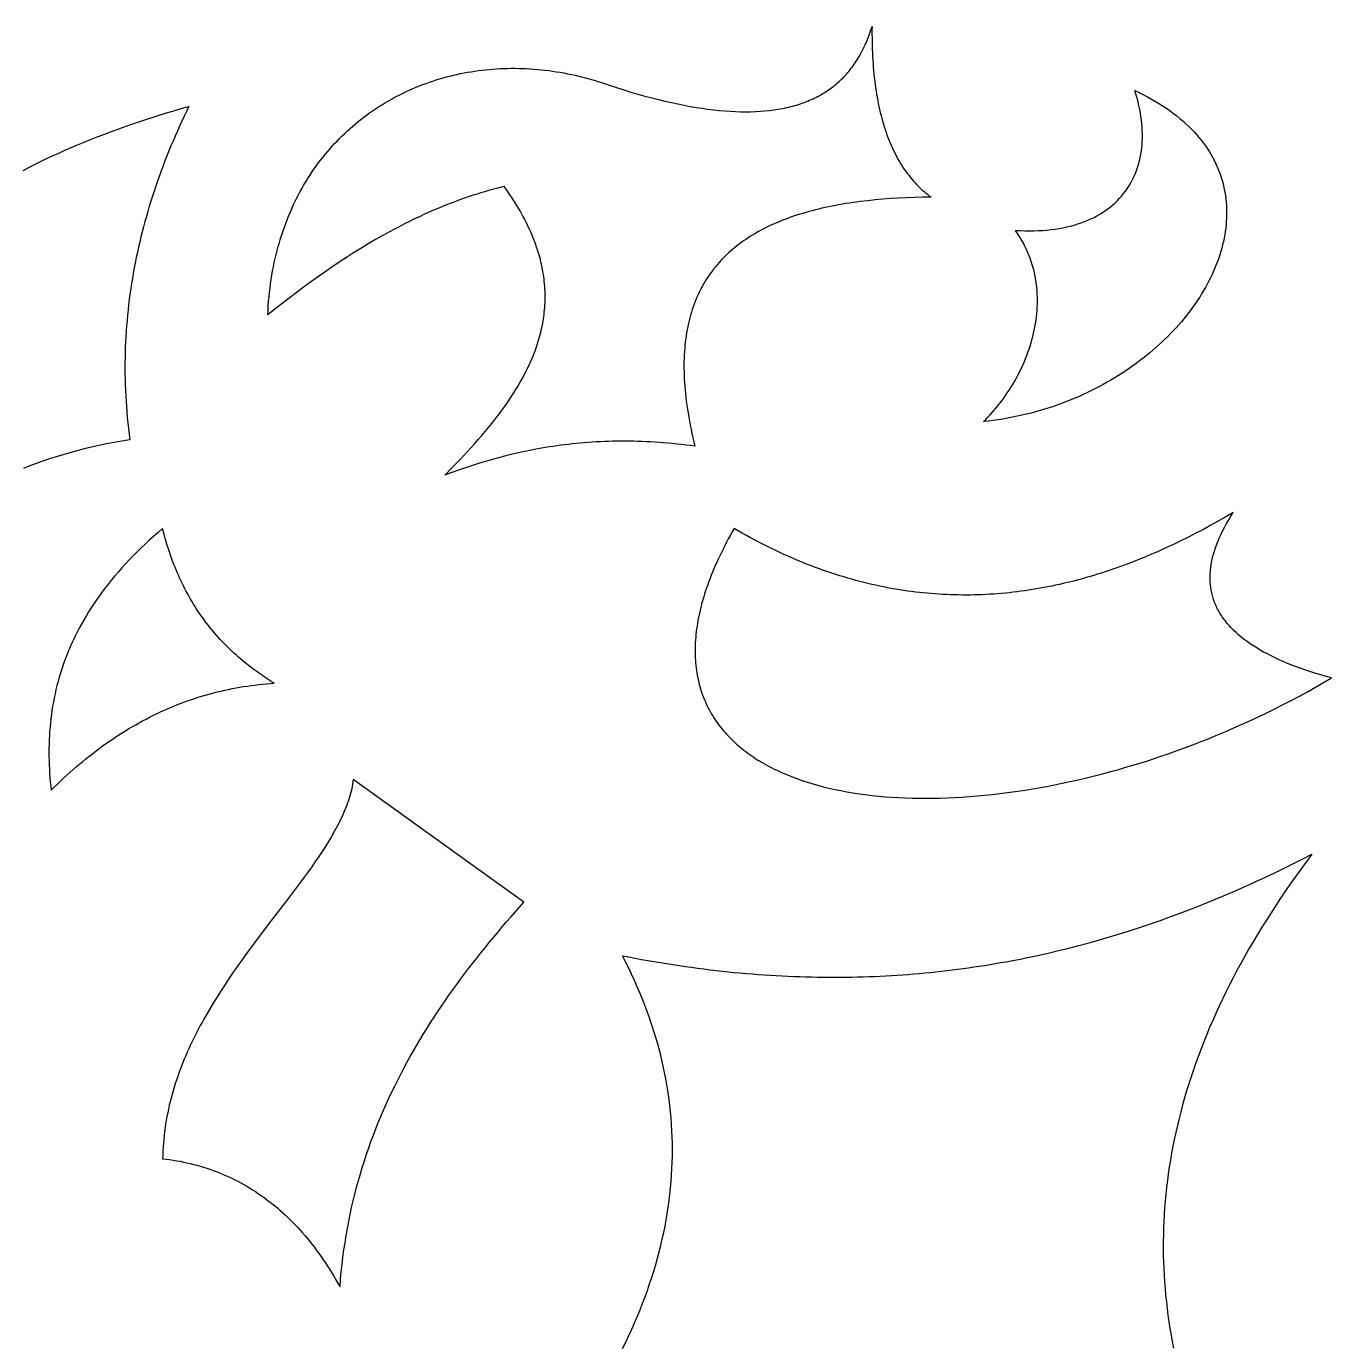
# Model space of a CAD drawing. Extents: x -4113 to -3113, y 1469 to 2469.
# Drawn here: x -3295.1 to -3206.8, y 1942.6 to 2031.8 of the extents above; entities that cross this region are included whole.
import ezdxf

# ---------------------------------------------------------------- set-up
doc = ezdxf.new("R2010")
doc.units = 0
doc.layers.add('PLAN_1', color=18, linetype='CONTINUOUS')

msp = doc.modelspace()

# ---------------------------------------------------------------- linework, layer by layer
at = {"layer": 'PLAN_1'}
for points in [[(-3237.909, 2031.807), (-3237.912, 2031.542), (-3237.912, 2031.28), (-3237.91, 2031.021), (-3237.906, 2030.764), (-3237.901, 2030.51), (-3237.893, 2030.258), (-3237.883, 2030.009), (-3237.871, 2029.763), (-3237.856, 2029.52), (-3237.84, 2029.279), (-3237.822, 2029.041), (-3237.802, 2028.805), (-3237.779, 2028.572), (-3237.755, 2028.342), (-3237.729, 2028.115), (-3237.7, 2027.89), (-3237.669, 2027.668), (-3237.637, 2027.448), (-3237.602, 2027.231), (-3237.565, 2027.017), (-3237.527, 2026.806), (-3237.486, 2026.597), (-3237.443, 2026.391), (-3237.398, 2026.187), (-3237.351, 2025.986), (-3237.302, 2025.788), (-3237.251, 2025.593), (-3237.197, 2025.4), (-3237.142, 2025.21), (-3237.085, 2025.023), (-3237.026, 2024.838), (-3236.964, 2024.656), (-3236.901, 2024.477), (-3236.835, 2024.3), (-3236.768, 2024.126), (-3236.698, 2023.955), (-3236.626, 2023.786), (-3236.552, 2023.62), (-3236.477, 2023.457), (-3236.399, 2023.297), (-3236.319, 2023.139), (-3236.237, 2022.984), (-3236.153, 2022.832), (-3236.067, 2022.682), (-3235.979, 2022.535), (-3235.888, 2022.391), (-3235.796, 2022.249), (-3235.702, 2022.11), (-3235.606, 2021.974), (-3235.507, 2021.84), (-3235.407, 2021.71), (-3235.304, 2021.582), (-3235.2, 2021.456), (-3235.093, 2021.334), (-3234.984, 2021.214), (-3234.874, 2021.096), (-3234.761, 2020.982), (-3234.646, 2020.87), (-3234.529, 2020.761), (-3234.41, 2020.655), (-3234.289, 2020.551), (-3234.166, 2020.45), (-3234.041, 2020.352), (-3233.914, 2020.256), (-3234.478, 2020.249), (-3235.034, 2020.235), (-3235.582, 2020.214), (-3236.123, 2020.188), (-3236.656, 2020.155), (-3237.18, 2020.115), (-3237.697, 2020.069), (-3238.205, 2020.016), (-3238.705, 2019.956), (-3238.951, 2019.923), (-3239.196, 2019.889), (-3239.438, 2019.853), (-3239.679, 2019.816), (-3239.917, 2019.776), (-3240.152, 2019.735), (-3240.386, 2019.692), (-3240.617, 2019.647), (-3240.847, 2019.6), (-3241.073, 2019.551), (-3241.298, 2019.501), (-3241.52, 2019.449), (-3241.74, 2019.395), (-3241.958, 2019.339), (-3242.173, 2019.281), (-3242.387, 2019.221), (-3242.597, 2019.159), (-3242.805, 2019.095), (-3243.011, 2019.03), (-3243.215, 2018.962), (-3243.416, 2018.893), (-3243.615, 2018.821), (-3243.811, 2018.748), (-3244.005, 2018.672), (-3244.196, 2018.595), (-3244.385, 2018.515), (-3244.571, 2018.434), (-3244.755, 2018.35), (-3244.936, 2018.264), (-3245.115, 2018.177), (-3245.291, 2018.087), (-3245.464, 2017.995), (-3245.635, 2017.901), (-3245.804, 2017.805), (-3245.97, 2017.707), (-3246.133, 2017.606), (-3246.293, 2017.504), (-3246.451, 2017.399), (-3246.606, 2017.292), (-3246.759, 2017.183), (-3246.908, 2017.072), (-3247.055, 2016.958), (-3247.2, 2016.842), (-3247.341, 2016.724), (-3247.48, 2016.604), (-3247.616, 2016.482), (-3247.749, 2016.357), (-3247.88, 2016.23), (-3248.007, 2016.101), (-3248.132, 2015.969), (-3248.254, 2015.835), (-3248.373, 2015.699), (-3248.489, 2015.56), (-3248.603, 2015.419), (-3248.713, 2015.276), (-3248.82, 2015.13), (-3248.925, 2014.982), (-3249.027, 2014.832), (-3249.125, 2014.679), (-3249.221, 2014.524), (-3249.314, 2014.366), (-3249.403, 2014.206), (-3249.49, 2014.043), (-3249.573, 2013.878), (-3249.654, 2013.71), (-3249.732, 2013.54), (-3249.806, 2013.367), (-3249.877, 2013.192), (-3249.946, 2013.015), (-3250.011, 2012.834), (-3250.073, 2012.652), (-3250.132, 2012.466), (-3250.187, 2012.278), (-3250.24, 2012.088), (-3250.289, 2011.895), (-3250.335, 2011.699), (-3250.378, 2011.501), (-3250.418, 2011.3), (-3250.454, 2011.096), (-3250.487, 2010.89), (-3250.517, 2010.681), (-3250.544, 2010.469), (-3250.567, 2010.255), (-3250.587, 2010.038), (-3250.603, 2009.818), (-3250.617, 2009.596), (-3250.627, 2009.37), (-3250.633, 2009.142), (-3250.636, 2008.912), (-3250.636, 2008.678), (-3250.632, 2008.442), (-3250.625, 2008.203), (-3250.614, 2007.961), (-3250.6, 2007.716), (-3250.583, 2007.468), (-3250.562, 2007.218), (-3250.537, 2006.965), (-3250.509, 2006.709), (-3250.478, 2006.45), (-3250.443, 2006.188), (-3250.404, 2005.923), (-3250.362, 2005.655), (-3250.316, 2005.384), (-3250.266, 2005.111), (-3250.213, 2004.834), (-3250.156, 2004.554), (-3250.096, 2004.272), (-3250.032, 2003.986), (-3249.964, 2003.698), (-3249.893, 2003.406), (-3250.2, 2003.448), (-3250.506, 2003.486), (-3250.81, 2003.522), (-3251.113, 2003.556), (-3251.414, 2003.586), (-3251.713, 2003.614), (-3252.011, 2003.639), (-3252.307, 2003.661), (-3252.601, 2003.681), (-3252.894, 2003.698), (-3253.186, 2003.713), (-3253.476, 2003.725), (-3253.764, 2003.734), (-3254.051, 2003.741), (-3254.337, 2003.746), (-3254.62, 2003.748), (-3254.903, 2003.748), (-3255.184, 2003.745), (-3255.464, 2003.74), (-3255.742, 2003.732), (-3256.019, 2003.723), (-3256.294, 2003.71), (-3256.568, 2003.696), (-3256.841, 2003.679), (-3257.112, 2003.661), (-3257.382, 2003.64), (-3257.651, 2003.616), (-3257.919, 2003.591), (-3258.185, 2003.563), (-3258.45, 2003.534), (-3258.713, 2003.502), (-3258.976, 2003.468), (-3259.237, 2003.433), (-3259.497, 2003.395), (-3259.756, 2003.355), (-3260.013, 2003.313), (-3260.27, 2003.27), (-3260.525, 2003.224), (-3260.779, 2003.177), (-3261.032, 2003.128), (-3261.535, 2003.024), (-3262.034, 2002.913), (-3262.528, 2002.795), (-3263.018, 2002.67), (-3263.504, 2002.539), (-3263.987, 2002.402), (-3264.465, 2002.258), (-3264.94, 2002.109), (-3265.412, 2001.954), (-3265.88, 2001.794), (-3266.345, 2001.628), (-3266.807, 2001.457), (-3266.286, 2001.987), (-3266.029, 2002.253), (-3265.775, 2002.519), (-3265.524, 2002.786), (-3265.275, 2003.054), (-3265.031, 2003.322), (-3264.789, 2003.591), (-3264.551, 2003.86), (-3264.317, 2004.131), (-3264.088, 2004.402), (-3263.862, 2004.674), (-3263.641, 2004.946), (-3263.424, 2005.22), (-3263.212, 2005.495), (-3263.006, 2005.771), (-3262.804, 2006.047), (-3262.608, 2006.325), (-3262.417, 2006.604), (-3262.233, 2006.884), (-3262.054, 2007.166), (-3261.881, 2007.448), (-3261.715, 2007.732), (-3261.556, 2008.017), (-3261.403, 2008.304), (-3261.257, 2008.592), (-3261.118, 2008.881), (-3260.987, 2009.172), (-3260.863, 2009.464), (-3260.747, 2009.758), (-3260.692, 2009.906), (-3260.639, 2010.054), (-3260.588, 2010.202), (-3260.539, 2010.351), (-3260.492, 2010.501), (-3260.448, 2010.65), (-3260.405, 2010.8), (-3260.364, 2010.951), (-3260.326, 2011.102), (-3260.29, 2011.253), (-3260.256, 2011.405), (-3260.225, 2011.557), (-3260.195, 2011.71), (-3260.168, 2011.863), (-3260.144, 2012.017), (-3260.121, 2012.171), (-3260.101, 2012.326), (-3260.084, 2012.481), (-3260.068, 2012.637), (-3260.056, 2012.793), (-3260.045, 2012.95), (-3260.038, 2013.107), (-3260.032, 2013.265), (-3260.03, 2013.423), (-3260.03, 2013.582), (-3260.032, 2013.741), (-3260.037, 2013.901), (-3260.045, 2014.061), (-3260.055, 2014.222), (-3260.068, 2014.383), (-3260.084, 2014.545), (-3260.103, 2014.708), (-3260.124, 2014.871), (-3260.148, 2015.034), (-3260.175, 2015.199), (-3260.205, 2015.363), (-3260.237, 2015.529), (-3260.273, 2015.695), (-3260.311, 2015.861), (-3260.353, 2016.028), (-3260.397, 2016.196), (-3260.444, 2016.364), (-3260.495, 2016.533), (-3260.548, 2016.703), (-3260.604, 2016.873), (-3260.664, 2017.044), (-3260.726, 2017.216), (-3260.792, 2017.388), (-3260.861, 2017.56), (-3260.933, 2017.734), (-3261.008, 2017.908), (-3261.086, 2018.082), (-3261.168, 2018.258), (-3261.253, 2018.434), (-3261.341, 2018.611), (-3261.433, 2018.788), (-3261.528, 2018.966), (-3261.626, 2019.145), (-3261.728, 2019.324), (-3261.833, 2019.504), (-3261.941, 2019.685), (-3262.053, 2019.867), (-3262.169, 2020.049), (-3262.288, 2020.232), (-3262.41, 2020.416), (-3262.537, 2020.6), (-3262.666, 2020.785), (-3262.8, 2020.971), (-3263.064, 2020.907), (-3263.328, 2020.839), (-3263.591, 2020.769), (-3263.853, 2020.697), (-3264.116, 2020.621), (-3264.377, 2020.543), (-3264.638, 2020.463), (-3264.899, 2020.38), (-3265.159, 2020.294), (-3265.418, 2020.206), (-3265.677, 2020.115), (-3265.936, 2020.022), (-3266.194, 2019.926), (-3266.451, 2019.828), (-3266.708, 2019.727), (-3266.965, 2019.624), (-3267.221, 2019.519), (-3267.476, 2019.411), (-3267.731, 2019.301), (-3267.986, 2019.188), (-3268.24, 2019.073), (-3268.494, 2018.956), (-3268.747, 2018.837), (-3269, 2018.715), (-3269.252, 2018.592), (-3269.504, 2018.466), (-3269.755, 2018.338), (-3270.006, 2018.208), (-3270.257, 2018.075), (-3270.507, 2017.941), (-3271.006, 2017.666), (-3271.504, 2017.383), (-3272, 2017.092), (-3272.494, 2016.793), (-3272.987, 2016.487), (-3273.478, 2016.173), (-3273.968, 2015.853), (-3274.457, 2015.525), (-3274.944, 2015.19), (-3275.429, 2014.849), (-3275.914, 2014.501), (-3276.397, 2014.148), (-3276.879, 2013.788), (-3277.36, 2013.422), (-3277.839, 2013.05), (-3278.318, 2012.673), (-3278.795, 2012.291), (-3278.78, 2012.6), (-3278.761, 2012.907), (-3278.738, 2013.211), (-3278.71, 2013.513), (-3278.679, 2013.812), (-3278.644, 2014.108), (-3278.606, 2014.402), (-3278.563, 2014.693), (-3278.516, 2014.981), (-3278.466, 2015.267), (-3278.412, 2015.55), (-3278.355, 2015.83), (-3278.293, 2016.107), (-3278.228, 2016.382), (-3278.16, 2016.654), (-3278.088, 2016.924), (-3278.012, 2017.19), (-3277.933, 2017.454), (-3277.851, 2017.715), (-3277.765, 2017.974), (-3277.675, 2018.229), (-3277.582, 2018.482), (-3277.486, 2018.732), (-3277.387, 2018.98), (-3277.285, 2019.224), (-3277.179, 2019.466), (-3277.07, 2019.704), (-3276.958, 2019.94), (-3276.842, 2020.174), (-3276.724, 2020.404), (-3276.603, 2020.631), (-3276.478, 2020.856), (-3276.351, 2021.078), (-3276.221, 2021.297), (-3276.088, 2021.513), (-3275.952, 2021.726), (-3275.813, 2021.936), (-3275.671, 2022.143), (-3275.526, 2022.347), (-3275.379, 2022.549), (-3275.229, 2022.747), (-3275.077, 2022.943), (-3274.921, 2023.135), (-3274.763, 2023.325), (-3274.603, 2023.512), (-3274.44, 2023.695), (-3274.275, 2023.876), (-3274.107, 2024.054), (-3273.936, 2024.228), (-3273.764, 2024.4), (-3273.588, 2024.569), (-3273.411, 2024.734), (-3273.231, 2024.897), (-3273.049, 2025.056), (-3272.865, 2025.213), (-3272.678, 2025.366), (-3272.49, 2025.516), (-3272.299, 2025.664), (-3272.106, 2025.808), (-3271.911, 2025.949), (-3271.715, 2026.087), (-3271.516, 2026.222), (-3271.315, 2026.354), (-3271.112, 2026.482), (-3270.907, 2026.608), (-3270.701, 2026.73), (-3270.492, 2026.849), (-3270.282, 2026.965), (-3270.07, 2027.078), (-3269.857, 2027.188), (-3269.642, 2027.294), (-3269.425, 2027.398), (-3269.206, 2027.498), (-3268.986, 2027.595), (-3268.764, 2027.688), (-3268.541, 2027.779), (-3268.317, 2027.866), (-3268.09, 2027.95), (-3267.863, 2028.031), (-3267.634, 2028.108), (-3267.404, 2028.182), (-3267.172, 2028.253), (-3266.939, 2028.321), (-3266.705, 2028.385), (-3266.47, 2028.446), (-3266.234, 2028.504), (-3265.996, 2028.559), (-3265.757, 2028.61), (-3265.518, 2028.657), (-3265.277, 2028.702), (-3265.035, 2028.743), (-3264.792, 2028.78), (-3264.548, 2028.815), (-3264.304, 2028.846), (-3264.058, 2028.873), (-3263.812, 2028.897), (-3263.565, 2028.918), (-3263.317, 2028.936), (-3263.069, 2028.949), (-3262.819, 2028.96), (-3262.569, 2028.967), (-3262.319, 2028.971), (-3262.068, 2028.971), (-3261.816, 2028.968), (-3261.564, 2028.961), (-3261.311, 2028.951), (-3261.058, 2028.937), (-3260.804, 2028.92), (-3260.55, 2028.899), (-3260.296, 2028.875), (-3260.041, 2028.847), (-3259.786, 2028.816), (-3259.531, 2028.781), (-3259.275, 2028.742), (-3259.02, 2028.701), (-3258.764, 2028.655), (-3258.508, 2028.606), (-3258.252, 2028.553), (-3257.996, 2028.497), (-3257.74, 2028.438), (-3257.484, 2028.374), (-3257.228, 2028.307), (-3256.972, 2028.237), (-3256.716, 2028.162), (-3256.461, 2028.084), (-3256.205, 2028.003), (-3255.95, 2027.918), (-3255.695, 2027.829), (-3255.196, 2027.667), (-3254.705, 2027.512), (-3254.222, 2027.366), (-3253.746, 2027.227), (-3253.278, 2027.096), (-3252.818, 2026.973), (-3252.365, 2026.858), (-3251.92, 2026.751), (-3251.483, 2026.651), (-3251.053, 2026.558), (-3250.63, 2026.474), (-3250.215, 2026.397), (-3249.807, 2026.327), (-3249.407, 2026.265), (-3249.014, 2026.21), (-3248.628, 2026.163), (-3248.25, 2026.123), (-3247.878, 2026.09), (-3247.514, 2026.064), (-3247.157, 2026.046), (-3246.807, 2026.035), (-3246.464, 2026.031), (-3246.128, 2026.035), (-3245.799, 2026.045), (-3245.477, 2026.062), (-3245.162, 2026.087), (-3244.853, 2026.118), (-3244.552, 2026.156), (-3244.257, 2026.201), (-3243.969, 2026.253), (-3243.828, 2026.282), (-3243.688, 2026.312), (-3243.55, 2026.344), (-3243.413, 2026.377), (-3243.278, 2026.413), (-3243.145, 2026.45), (-3243.014, 2026.488), (-3242.884, 2026.529), (-3242.755, 2026.57), (-3242.629, 2026.614), (-3242.504, 2026.659), (-3242.38, 2026.706), (-3242.259, 2026.755), (-3242.138, 2026.805), (-3242.02, 2026.857), (-3241.903, 2026.91), (-3241.788, 2026.965), (-3241.674, 2027.022), (-3241.562, 2027.08), (-3241.451, 2027.14), (-3241.342, 2027.201), (-3241.235, 2027.265), (-3241.129, 2027.329), (-3241.024, 2027.395), (-3240.922, 2027.463), (-3240.82, 2027.533), (-3240.721, 2027.604), (-3240.623, 2027.676), (-3240.526, 2027.75), (-3240.431, 2027.826), (-3240.338, 2027.903), (-3240.246, 2027.982), (-3240.155, 2028.062), (-3240.066, 2028.144), (-3239.979, 2028.228), (-3239.893, 2028.313), (-3239.808, 2028.399), (-3239.725, 2028.487), (-3239.644, 2028.576), (-3239.564, 2028.667), (-3239.486, 2028.76), (-3239.409, 2028.854), (-3239.333, 2028.949), (-3239.259, 2029.046), (-3239.186, 2029.145), (-3239.115, 2029.245), (-3239.046, 2029.346), (-3238.977, 2029.449), (-3238.845, 2029.659), (-3238.719, 2029.875), (-3238.598, 2030.097), (-3238.483, 2030.324), (-3238.374, 2030.557), (-3238.27, 2030.796), (-3238.171, 2031.04), (-3238.079, 2031.29), (-3237.991, 2031.546)], [(-3220.133, 2027.473), (-3219.835, 2027.332), (-3219.545, 2027.187), (-3219.263, 2027.04), (-3218.989, 2026.889), (-3218.722, 2026.735), (-3218.464, 2026.579), (-3218.213, 2026.419), (-3217.97, 2026.256), (-3217.734, 2026.091), (-3217.506, 2025.923), (-3217.285, 2025.752), (-3217.072, 2025.579), (-3216.867, 2025.403), (-3216.668, 2025.225), (-3216.478, 2025.044), (-3216.294, 2024.861), (-3216.118, 2024.676), (-3215.948, 2024.488), (-3215.786, 2024.299), (-3215.631, 2024.107), (-3215.483, 2023.913), (-3215.343, 2023.717), (-3215.209, 2023.519), (-3215.082, 2023.32), (-3214.961, 2023.119), (-3214.848, 2022.916), (-3214.742, 2022.711), (-3214.642, 2022.505), (-3214.548, 2022.297), (-3214.462, 2022.088), (-3214.382, 2021.878), (-3214.308, 2021.666), (-3214.241, 2021.453), (-3214.181, 2021.239), (-3214.127, 2021.024), (-3214.079, 2020.807), (-3214.037, 2020.59), (-3214.002, 2020.372), (-3213.973, 2020.152), (-3213.95, 2019.932), (-3213.933, 2019.712), (-3213.922, 2019.491), (-3213.917, 2019.269), (-3213.918, 2019.046), (-3213.925, 2018.823), (-3213.938, 2018.6), (-3213.956, 2018.376), (-3213.981, 2018.152), (-3214.011, 2017.928), (-3214.047, 2017.704), (-3214.088, 2017.48), (-3214.135, 2017.255), (-3214.188, 2017.031), (-3214.246, 2016.807), (-3214.309, 2016.583), (-3214.378, 2016.359), (-3214.452, 2016.135), (-3214.531, 2015.912), (-3214.616, 2015.69), (-3214.706, 2015.467), (-3214.8, 2015.246), (-3214.9, 2015.025), (-3215.006, 2014.804), (-3215.116, 2014.585), (-3215.231, 2014.366), (-3215.351, 2014.148), (-3215.475, 2013.932), (-3215.605, 2013.716), (-3215.739, 2013.501), (-3215.878, 2013.287), (-3216.022, 2013.075), (-3216.17, 2012.864), (-3216.323, 2012.654), (-3216.48, 2012.446), (-3216.642, 2012.239), (-3216.809, 2012.033), (-3216.979, 2011.83), (-3217.154, 2011.628), (-3217.333, 2011.427), (-3217.517, 2011.229), (-3217.705, 2011.032), (-3217.896, 2010.837), (-3218.092, 2010.644), (-3218.292, 2010.453), (-3218.496, 2010.265), (-3218.704, 2010.078), (-3218.916, 2009.894), (-3219.131, 2009.712), (-3219.351, 2009.533), (-3219.574, 2009.356), (-3219.801, 2009.181), (-3220.031, 2009.009), (-3220.266, 2008.84), (-3220.503, 2008.673), (-3220.745, 2008.509), (-3220.989, 2008.348), (-3221.237, 2008.19), (-3221.489, 2008.035), (-3221.744, 2007.883), (-3222.002, 2007.733), (-3222.263, 2007.587), (-3222.527, 2007.445), (-3222.795, 2007.305), (-3223.066, 2007.169), (-3223.34, 2007.036), (-3223.616, 2006.907), (-3223.896, 2006.782), (-3224.178, 2006.659), (-3224.464, 2006.541), (-3224.752, 2006.426), (-3225.043, 2006.316), (-3225.337, 2006.209), (-3225.633, 2006.105), (-3225.932, 2006.006), (-3226.233, 2005.911), (-3226.537, 2005.82), (-3226.844, 2005.734), (-3227.153, 2005.651), (-3227.464, 2005.573), (-3227.777, 2005.499), (-3228.093, 2005.43), (-3228.411, 2005.365), (-3228.732, 2005.305), (-3229.054, 2005.249), (-3229.378, 2005.198), (-3229.705, 2005.152), (-3230.033, 2005.111), (-3230.364, 2005.074), (-3230.22, 2005.217), (-3230.077, 2005.362), (-3229.936, 2005.512), (-3229.797, 2005.665), (-3229.659, 2005.822), (-3229.524, 2005.982), (-3229.39, 2006.145), (-3229.259, 2006.312), (-3229.129, 2006.481), (-3229.002, 2006.654), (-3228.877, 2006.83), (-3228.755, 2007.008), (-3228.635, 2007.19), (-3228.518, 2007.374), (-3228.404, 2007.56), (-3228.293, 2007.75), (-3228.184, 2007.941), (-3228.079, 2008.135), (-3227.976, 2008.331), (-3227.877, 2008.53), (-3227.782, 2008.73), (-3227.689, 2008.932), (-3227.601, 2009.136), (-3227.516, 2009.342), (-3227.434, 2009.55), (-3227.357, 2009.759), (-3227.283, 2009.97), (-3227.214, 2010.183), (-3227.148, 2010.396), (-3227.087, 2010.611), (-3227.03, 2010.827), (-3226.977, 2011.044), (-3226.929, 2011.262), (-3226.886, 2011.481), (-3226.847, 2011.7), (-3226.814, 2011.921), (-3226.785, 2012.142), (-3226.761, 2012.363), (-3226.742, 2012.585), (-3226.728, 2012.808), (-3226.72, 2013.03), (-3226.717, 2013.253), (-3226.719, 2013.476), (-3226.727, 2013.698), (-3226.741, 2013.921), (-3226.76, 2014.143), (-3226.786, 2014.366), (-3226.817, 2014.587), (-3226.855, 2014.809), (-3226.898, 2015.029), (-3226.948, 2015.249), (-3227.004, 2015.469), (-3227.067, 2015.687), (-3227.136, 2015.905), (-3227.212, 2016.121), (-3227.295, 2016.337), (-3227.384, 2016.551), (-3227.48, 2016.764), (-3227.584, 2016.976), (-3227.694, 2017.186), (-3227.812, 2017.394), (-3227.937, 2017.601), (-3228.07, 2017.806), (-3228.21, 2018.01), (-3227.887, 2017.992), (-3227.569, 2017.982), (-3227.258, 2017.978), (-3226.953, 2017.981), (-3226.653, 2017.991), (-3226.36, 2018.008), (-3226.072, 2018.031), (-3225.791, 2018.06), (-3225.516, 2018.096), (-3225.246, 2018.138), (-3224.983, 2018.187), (-3224.726, 2018.241), (-3224.475, 2018.302), (-3224.23, 2018.369), (-3223.991, 2018.441), (-3223.759, 2018.519), (-3223.532, 2018.603), (-3223.312, 2018.693), (-3223.098, 2018.788), (-3222.89, 2018.889), (-3222.689, 2018.995), (-3222.494, 2019.106), (-3222.305, 2019.223), (-3222.122, 2019.344), (-3221.945, 2019.471), (-3221.775, 2019.603), (-3221.611, 2019.739), (-3221.454, 2019.881), (-3221.303, 2020.027), (-3221.158, 2020.178), (-3221.019, 2020.333), (-3220.887, 2020.493), (-3220.762, 2020.657), (-3220.643, 2020.826), (-3220.53, 2020.998), (-3220.424, 2021.175), (-3220.324, 2021.356), (-3220.231, 2021.541), (-3220.144, 2021.73), (-3220.064, 2021.923), (-3219.99, 2022.119), (-3219.923, 2022.319), (-3219.862, 2022.522), (-3219.808, 2022.729), (-3219.761, 2022.94), (-3219.72, 2023.154), (-3219.686, 2023.371), (-3219.658, 2023.591), (-3219.637, 2023.814), (-3219.623, 2024.04), (-3219.615, 2024.269), (-3219.615, 2024.501), (-3219.621, 2024.736), (-3219.633, 2024.973), (-3219.653, 2025.213), (-3219.679, 2025.455), (-3219.712, 2025.7), (-3219.751, 2025.947), (-3219.798, 2026.196), (-3219.851, 2026.447), (-3219.911, 2026.701), (-3219.978, 2026.956), (-3220.052, 2027.214)], [(-3206.812, 1987.73), (-3207.176, 1987.83), (-3207.532, 1987.933), (-3207.88, 1988.038), (-3208.219, 1988.146), (-3208.551, 1988.256), (-3208.874, 1988.369), (-3209.189, 1988.483), (-3209.495, 1988.6), (-3209.793, 1988.72), (-3210.084, 1988.842), (-3210.365, 1988.966), (-3210.639, 1989.093), (-3210.904, 1989.222), (-3211.161, 1989.353), (-3211.41, 1989.487), (-3211.651, 1989.623), (-3211.883, 1989.762), (-3212.107, 1989.903), (-3212.323, 1990.046), (-3212.53, 1990.192), (-3212.73, 1990.34), (-3212.921, 1990.49), (-3213.103, 1990.643), (-3213.278, 1990.798), (-3213.444, 1990.955), (-3213.602, 1991.115), (-3213.752, 1991.277), (-3213.893, 1991.442), (-3214.026, 1991.609), (-3214.09, 1991.693), (-3214.151, 1991.778), (-3214.21, 1991.864), (-3214.268, 1991.95), (-3214.323, 1992.036), (-3214.376, 1992.124), (-3214.427, 1992.212), (-3214.476, 1992.3), (-3214.523, 1992.389), (-3214.568, 1992.479), (-3214.611, 1992.569), (-3214.651, 1992.66), (-3214.69, 1992.751), (-3214.727, 1992.843), (-3214.761, 1992.936), (-3214.794, 1993.029), (-3214.824, 1993.123), (-3214.852, 1993.217), (-3214.878, 1993.312), (-3214.903, 1993.407), (-3214.925, 1993.503), (-3214.945, 1993.6), (-3214.963, 1993.697), (-3214.978, 1993.795), (-3214.992, 1993.894), (-3215.004, 1993.993), (-3215.014, 1994.092), (-3215.021, 1994.192), (-3215.027, 1994.293), (-3215.03, 1994.394), (-3215.032, 1994.496), (-3215.031, 1994.599), (-3215.028, 1994.702), (-3215.023, 1994.806), (-3215.016, 1994.91), (-3215.007, 1995.015), (-3214.983, 1995.226), (-3214.951, 1995.44), (-3214.91, 1995.656), (-3214.861, 1995.875), (-3214.804, 1996.096), (-3214.738, 1996.319), (-3214.664, 1996.544), (-3214.582, 1996.772), (-3214.492, 1997.002), (-3214.393, 1997.234), (-3214.286, 1997.469), (-3214.17, 1997.706), (-3214.047, 1997.946), (-3213.915, 1998.187), (-3213.774, 1998.432), (-3213.626, 1998.678), (-3213.469, 1998.927), (-3213.973, 1998.63), (-3214.478, 1998.341), (-3214.983, 1998.059), (-3215.49, 1997.785), (-3215.996, 1997.517), (-3216.504, 1997.258), (-3217.012, 1997.005), (-3217.52, 1996.76), (-3218.03, 1996.523), (-3218.539, 1996.294), (-3219.05, 1996.073), (-3219.561, 1995.859), (-3220.073, 1995.654), (-3220.586, 1995.456), (-3221.099, 1995.267), (-3221.356, 1995.176), (-3221.613, 1995.087), (-3221.87, 1994.999), (-3222.127, 1994.914), (-3222.385, 1994.831), (-3222.643, 1994.75), (-3222.901, 1994.671), (-3223.159, 1994.595), (-3223.417, 1994.52), (-3223.676, 1994.448), (-3223.934, 1994.378), (-3224.193, 1994.31), (-3224.452, 1994.244), (-3224.711, 1994.181), (-3224.971, 1994.119), (-3225.23, 1994.06), (-3225.49, 1994.003), (-3225.75, 1993.949), (-3226.01, 1993.896), (-3226.271, 1993.846), (-3226.531, 1993.799), (-3226.792, 1993.753), (-3227.053, 1993.71), (-3227.314, 1993.669), (-3227.575, 1993.631), (-3227.837, 1993.595), (-3228.099, 1993.561), (-3228.36, 1993.53), (-3228.623, 1993.5), (-3228.885, 1993.474), (-3229.147, 1993.45), (-3229.41, 1993.428), (-3229.673, 1993.408), (-3229.936, 1993.391), (-3230.199, 1993.377), (-3230.463, 1993.365), (-3230.727, 1993.355), (-3230.991, 1993.348), (-3231.255, 1993.343), (-3231.519, 1993.341), (-3231.784, 1993.341), (-3232.049, 1993.344), (-3232.314, 1993.349), (-3232.579, 1993.357), (-3232.844, 1993.367), (-3233.11, 1993.38), (-3233.376, 1993.396), (-3233.642, 1993.414), (-3233.908, 1993.435), (-3234.175, 1993.458), (-3234.441, 1993.484), (-3234.708, 1993.512), (-3234.975, 1993.543), (-3235.243, 1993.577), (-3235.51, 1993.614), (-3235.778, 1993.653), (-3236.046, 1993.694), (-3236.315, 1993.739), (-3236.583, 1993.786), (-3236.852, 1993.836), (-3237.121, 1993.888), (-3237.39, 1993.944), (-3237.659, 1994.002), (-3237.929, 1994.063), (-3238.199, 1994.126), (-3238.469, 1994.192), (-3238.74, 1994.262), (-3239.01, 1994.333), (-3239.281, 1994.408), (-3239.552, 1994.486), (-3239.823, 1994.566), (-3240.095, 1994.649), (-3240.367, 1994.735), (-3240.639, 1994.824), (-3240.911, 1994.916), (-3241.184, 1995.01), (-3241.456, 1995.108), (-3241.729, 1995.208), (-3242.003, 1995.312), (-3242.276, 1995.418), (-3242.55, 1995.527), (-3242.824, 1995.639), (-3243.098, 1995.754), (-3243.373, 1995.872), (-3243.648, 1995.993), (-3243.923, 1996.117), (-3244.198, 1996.244), (-3244.473, 1996.374), (-3244.749, 1996.507), (-3245.025, 1996.643), (-3245.301, 1996.782), (-3245.578, 1996.924), (-3245.855, 1997.07), (-3246.132, 1997.218), (-3246.409, 1997.369), (-3246.687, 1997.524), (-3246.965, 1997.681), (-3247.243, 1997.842), (-3247.377, 1997.606), (-3247.507, 1997.372), (-3247.633, 1997.139), (-3247.756, 1996.908), (-3247.875, 1996.678), (-3247.991, 1996.45), (-3248.103, 1996.224), (-3248.211, 1995.999), (-3248.316, 1995.775), (-3248.418, 1995.553), (-3248.515, 1995.333), (-3248.609, 1995.114), (-3248.7, 1994.896), (-3248.787, 1994.68), (-3248.871, 1994.466), (-3248.951, 1994.253), (-3249.028, 1994.042), (-3249.101, 1993.832), (-3249.171, 1993.624), (-3249.238, 1993.417), (-3249.301, 1993.212), (-3249.361, 1993.008), (-3249.418, 1992.806), (-3249.471, 1992.605), (-3249.521, 1992.406), (-3249.567, 1992.208), (-3249.61, 1992.012), (-3249.65, 1991.818), (-3249.687, 1991.625), (-3249.721, 1991.433), (-3249.751, 1991.243), (-3249.778, 1991.055), (-3249.802, 1990.868), (-3249.823, 1990.683), (-3249.84, 1990.499), (-3249.855, 1990.316), (-3249.866, 1990.136), (-3249.875, 1989.956), (-3249.88, 1989.779), (-3249.882, 1989.602), (-3249.881, 1989.428), (-3249.877, 1989.254), (-3249.87, 1989.083), (-3249.86, 1988.913), (-3249.847, 1988.744), (-3249.832, 1988.577), (-3249.813, 1988.412), (-3249.791, 1988.248), (-3249.766, 1988.085), (-3249.739, 1987.924), (-3249.708, 1987.765), (-3249.675, 1987.607), (-3249.639, 1987.451), (-3249.6, 1987.296), (-3249.558, 1987.143), (-3249.513, 1986.991), (-3249.466, 1986.841), (-3249.416, 1986.692), (-3249.363, 1986.545), (-3249.307, 1986.4), (-3249.249, 1986.256), (-3249.188, 1986.113), (-3249.124, 1985.972), (-3249.058, 1985.833), (-3248.989, 1985.695), (-3248.917, 1985.558), (-3248.843, 1985.424), (-3248.766, 1985.29), (-3248.687, 1985.159), (-3248.605, 1985.028), (-3248.52, 1984.9), (-3248.433, 1984.773), (-3248.343, 1984.647), (-3248.251, 1984.523), (-3248.157, 1984.4), (-3248.059, 1984.279), (-3247.96, 1984.16), (-3247.858, 1984.042), (-3247.754, 1983.925), (-3247.647, 1983.811), (-3247.538, 1983.697), (-3247.426, 1983.585), (-3247.312, 1983.475), (-3247.196, 1983.367), (-3247.078, 1983.259), (-3246.957, 1983.154), (-3246.834, 1983.05), (-3246.708, 1982.947), (-3246.581, 1982.846), (-3246.451, 1982.747), (-3246.319, 1982.649), (-3246.184, 1982.552), (-3246.048, 1982.457), (-3245.909, 1982.364), (-3245.769, 1982.272), (-3245.626, 1982.182), (-3245.481, 1982.093), (-3245.334, 1982.006), (-3245.184, 1981.921), (-3245.033, 1981.837), (-3244.88, 1981.754), (-3244.724, 1981.673), (-3244.567, 1981.594), (-3244.408, 1981.516), (-3244.246, 1981.439), (-3244.083, 1981.365), (-3243.918, 1981.291), (-3243.75, 1981.22), (-3243.581, 1981.149), (-3243.41, 1981.081), (-3243.237, 1981.014), (-3243.063, 1980.948), (-3242.886, 1980.884), (-3242.707, 1980.822), (-3242.527, 1980.761), (-3242.345, 1980.701), (-3241.975, 1980.587), (-3241.599, 1980.479), (-3241.215, 1980.378), (-3240.825, 1980.282), (-3240.429, 1980.193), (-3240.025, 1980.11), (-3239.616, 1980.033), (-3239.2, 1979.962), (-3238.778, 1979.897), (-3238.35, 1979.839), (-3237.916, 1979.786), (-3237.477, 1979.74), (-3237.032, 1979.701), (-3236.582, 1979.667), (-3236.126, 1979.64), (-3235.665, 1979.618), (-3235.2, 1979.603), (-3234.729, 1979.595), (-3234.253, 1979.592), (-3233.773, 1979.596), (-3233.289, 1979.605), (-3232.8, 1979.621), (-3232.307, 1979.644), (-3231.81, 1979.672), (-3231.308, 1979.707), (-3230.803, 1979.748), (-3230.295, 1979.795), (-3229.783, 1979.848), (-3229.267, 1979.908), (-3228.748, 1979.974), (-3228.226, 1980.046), (-3227.701, 1980.124), (-3227.173, 1980.208), (-3226.642, 1980.299), (-3226.108, 1980.396), (-3225.572, 1980.499), (-3225.034, 1980.609), (-3224.494, 1980.724), (-3223.951, 1980.846), (-3223.406, 1980.975), (-3222.86, 1981.109), (-3222.312, 1981.25), (-3221.762, 1981.397), (-3221.211, 1981.55), (-3220.658, 1981.709), (-3220.105, 1981.875), (-3219.55, 1982.047), (-3218.995, 1982.225), (-3218.438, 1982.409), (-3217.881, 1982.6), (-3217.324, 1982.797), (-3216.766, 1983), (-3216.208, 1983.209), (-3215.65, 1983.425), (-3215.091, 1983.647), (-3214.533, 1983.875), (-3213.976, 1984.11), (-3213.418, 1984.351), (-3212.861, 1984.598), (-3212.305, 1984.851), (-3211.75, 1985.111), (-3211.196, 1985.377), (-3210.643, 1985.649), (-3210.091, 1985.927), (-3209.54, 1986.212), (-3208.991, 1986.503), (-3208.443, 1986.8), (-3207.897, 1987.104), (-3207.353, 1987.414)], [(-3293.455, 1980.139), (-3293.245, 1980.347), (-3293.034, 1980.552), (-3292.822, 1980.754), (-3292.61, 1980.953), (-3292.397, 1981.149), (-3292.183, 1981.343), (-3291.968, 1981.533), (-3291.752, 1981.72), (-3291.536, 1981.904), (-3291.318, 1982.085), (-3291.1, 1982.263), (-3290.881, 1982.438), (-3290.662, 1982.61), (-3290.441, 1982.779), (-3290.22, 1982.945), (-3289.998, 1983.108), (-3289.775, 1983.268), (-3289.551, 1983.425), (-3289.326, 1983.579), (-3289.101, 1983.73), (-3288.874, 1983.878), (-3288.647, 1984.022), (-3288.419, 1984.164), (-3288.191, 1984.303), (-3287.961, 1984.439), (-3287.731, 1984.572), (-3287.499, 1984.701), (-3287.267, 1984.828), (-3287.034, 1984.952), (-3286.801, 1985.072), (-3286.566, 1985.19), (-3286.331, 1985.305), (-3286.095, 1985.416), (-3285.858, 1985.525), (-3285.62, 1985.63), (-3285.381, 1985.733), (-3285.142, 1985.832), (-3284.901, 1985.929), (-3284.66, 1986.022), (-3284.418, 1986.112), (-3284.175, 1986.2), (-3283.932, 1986.284), (-3283.687, 1986.365), (-3283.442, 1986.444), (-3283.196, 1986.519), (-3282.949, 1986.591), (-3282.701, 1986.66), (-3282.452, 1986.726), (-3282.203, 1986.789), (-3281.952, 1986.849), (-3281.701, 1986.906), (-3281.449, 1986.96), (-3281.196, 1987.011), (-3280.943, 1987.058), (-3280.688, 1987.103), (-3280.433, 1987.145), (-3280.176, 1987.184), (-3279.919, 1987.219), (-3279.661, 1987.252), (-3279.403, 1987.281), (-3279.143, 1987.308), (-3278.883, 1987.331), (-3278.621, 1987.352), (-3278.359, 1987.369), (-3278.565, 1987.497), (-3278.768, 1987.627), (-3278.967, 1987.758), (-3279.162, 1987.891), (-3279.355, 1988.025), (-3279.544, 1988.16), (-3279.73, 1988.296), (-3279.913, 1988.434), (-3280.093, 1988.573), (-3280.269, 1988.713), (-3280.442, 1988.854), (-3280.612, 1988.997), (-3280.78, 1989.141), (-3280.944, 1989.286), (-3281.105, 1989.433), (-3281.263, 1989.58), (-3281.418, 1989.729), (-3281.57, 1989.879), (-3281.719, 1990.03), (-3281.866, 1990.182), (-3282.009, 1990.336), (-3282.15, 1990.49), (-3282.288, 1990.646), (-3282.424, 1990.803), (-3282.556, 1990.961), (-3282.686, 1991.119), (-3282.813, 1991.279), (-3282.938, 1991.441), (-3283.06, 1991.603), (-3283.179, 1991.766), (-3283.296, 1991.93), (-3283.41, 1992.095), (-3283.522, 1992.261), (-3283.631, 1992.428), (-3283.738, 1992.596), (-3283.843, 1992.765), (-3283.945, 1992.935), (-3284.045, 1993.106), (-3284.142, 1993.278), (-3284.238, 1993.451), (-3284.33, 1993.625), (-3284.421, 1993.799), (-3284.51, 1993.975), (-3284.596, 1994.151), (-3284.68, 1994.328), (-3284.763, 1994.506), (-3284.843, 1994.685), (-3284.921, 1994.865), (-3284.997, 1995.045), (-3285.071, 1995.227), (-3285.143, 1995.409), (-3285.213, 1995.592), (-3285.281, 1995.775), (-3285.347, 1995.96), (-3285.475, 1996.33), (-3285.595, 1996.704), (-3285.708, 1997.081), (-3285.814, 1997.46), (-3285.914, 1997.842), (-3286.222, 1997.577), (-3286.522, 1997.312), (-3286.816, 1997.047), (-3287.102, 1996.781), (-3287.38, 1996.514), (-3287.652, 1996.248), (-3287.917, 1995.98), (-3288.175, 1995.713), (-3288.426, 1995.445), (-3288.67, 1995.176), (-3288.907, 1994.907), (-3289.137, 1994.638), (-3289.361, 1994.368), (-3289.579, 1994.098), (-3289.79, 1993.828), (-3289.994, 1993.557), (-3290.192, 1993.285), (-3290.384, 1993.013), (-3290.569, 1992.741), (-3290.748, 1992.469), (-3290.921, 1992.196), (-3291.088, 1991.922), (-3291.249, 1991.649), (-3291.404, 1991.375), (-3291.553, 1991.1), (-3291.697, 1990.825), (-3291.834, 1990.55), (-3291.966, 1990.275), (-3292.092, 1989.999), (-3292.213, 1989.722), (-3292.328, 1989.446), (-3292.438, 1989.169), (-3292.542, 1988.891), (-3292.641, 1988.614), (-3292.735, 1988.336), (-3292.824, 1988.057), (-3292.907, 1987.779), (-3292.985, 1987.5), (-3293.059, 1987.22), (-3293.127, 1986.941), (-3293.191, 1986.661), (-3293.25, 1986.38), (-3293.304, 1986.1), (-3293.353, 1985.819), (-3293.398, 1985.537), (-3293.438, 1985.256), (-3293.474, 1984.974), (-3293.505, 1984.692), (-3293.532, 1984.409), (-3293.555, 1984.126), (-3293.573, 1983.843), (-3293.587, 1983.56), (-3293.597, 1983.276), (-3293.603, 1982.993), (-3293.605, 1982.708), (-3293.603, 1982.424), (-3293.598, 1982.139), (-3293.588, 1981.854), (-3293.575, 1981.569), (-3293.558, 1981.283), (-3293.537, 1980.998), (-3293.513, 1980.712), (-3293.486, 1980.425)], [(-3261.462, 1972.566), (-3262.905, 1973.606), (-3264.35, 1974.643), (-3267.243, 1976.716), (-3270.132, 1978.787), (-3271.574, 1979.824), (-3273.012, 1980.863), (-3273.033, 1980.707), (-3273.058, 1980.55), (-3273.087, 1980.394), (-3273.12, 1980.237), (-3273.157, 1980.079), (-3273.197, 1979.921), (-3273.241, 1979.763), (-3273.289, 1979.605), (-3273.34, 1979.445), (-3273.395, 1979.286), (-3273.453, 1979.126), (-3273.514, 1978.966), (-3273.579, 1978.805), (-3273.647, 1978.644), (-3273.718, 1978.482), (-3273.792, 1978.32), (-3273.87, 1978.157), (-3273.95, 1977.994), (-3274.033, 1977.83), (-3274.118, 1977.666), (-3274.207, 1977.502), (-3274.298, 1977.336), (-3274.489, 1977.004), (-3274.689, 1976.67), (-3274.899, 1976.334), (-3275.117, 1975.995), (-3275.344, 1975.654), (-3275.579, 1975.31), (-3275.822, 1974.964), (-3276.071, 1974.616), (-3276.326, 1974.265), (-3276.588, 1973.911), (-3276.854, 1973.554), (-3277.401, 1972.832), (-3278.535, 1971.352), (-3279.114, 1970.593), (-3279.695, 1969.821), (-3279.986, 1969.429), (-3280.275, 1969.034), (-3280.563, 1968.636), (-3280.848, 1968.233), (-3281.132, 1967.828), (-3281.412, 1967.418), (-3281.688, 1967.004), (-3281.961, 1966.586), (-3282.229, 1966.165), (-3282.491, 1965.739), (-3282.748, 1965.309), (-3282.999, 1964.876), (-3283.122, 1964.657), (-3283.243, 1964.437), (-3283.363, 1964.217), (-3283.48, 1963.995), (-3283.596, 1963.772), (-3283.709, 1963.548), (-3283.821, 1963.323), (-3283.93, 1963.096), (-3284.037, 1962.869), (-3284.142, 1962.64), (-3284.245, 1962.411), (-3284.345, 1962.18), (-3284.443, 1961.948), (-3284.538, 1961.715), (-3284.631, 1961.48), (-3284.721, 1961.245), (-3284.808, 1961.008), (-3284.892, 1960.77), (-3284.974, 1960.531), (-3285.053, 1960.291), (-3285.128, 1960.049), (-3285.201, 1959.806), (-3285.27, 1959.562), (-3285.337, 1959.317), (-3285.4, 1959.07), (-3285.46, 1958.823), (-3285.516, 1958.573), (-3285.569, 1958.323), (-3285.619, 1958.071), (-3285.665, 1957.818), (-3285.707, 1957.564), (-3285.746, 1957.308), (-3285.781, 1957.051), (-3285.812, 1956.793), (-3285.839, 1956.534), (-3285.862, 1956.273), (-3285.881, 1956.01), (-3285.896, 1955.747), (-3285.907, 1955.481), (-3285.914, 1955.215), (-3285.675, 1955.186), (-3285.437, 1955.153), (-3285.201, 1955.117), (-3284.967, 1955.078), (-3284.734, 1955.035), (-3284.503, 1954.988), (-3284.273, 1954.939), (-3284.045, 1954.886), (-3283.819, 1954.829), (-3283.595, 1954.77), (-3283.372, 1954.706), (-3283.15, 1954.64), (-3282.931, 1954.57), (-3282.712, 1954.497), (-3282.496, 1954.42), (-3282.281, 1954.34), (-3282.068, 1954.256), (-3281.856, 1954.17), (-3281.647, 1954.079), (-3281.438, 1953.986), (-3281.232, 1953.889), (-3281.027, 1953.789), (-3280.823, 1953.685), (-3280.622, 1953.578), (-3280.422, 1953.467), (-3280.223, 1953.354), (-3280.026, 1953.236), (-3279.831, 1953.116), (-3279.638, 1952.992), (-3279.446, 1952.865), (-3279.256, 1952.734), (-3279.067, 1952.6), (-3278.88, 1952.463), (-3278.695, 1952.322), (-3278.511, 1952.178), (-3278.329, 1952.031), (-3278.149, 1951.88), (-3277.97, 1951.726), (-3277.794, 1951.569), (-3277.618, 1951.408), (-3277.445, 1951.244), (-3277.273, 1951.076), (-3277.102, 1950.906), (-3276.933, 1950.731), (-3276.766, 1950.554), (-3276.601, 1950.373), (-3276.437, 1950.189), (-3276.275, 1950.001), (-3276.115, 1949.811), (-3275.956, 1949.616), (-3275.799, 1949.419), (-3275.644, 1949.218), (-3275.49, 1949.014), (-3275.338, 1948.806), (-3275.188, 1948.596), (-3275.039, 1948.381), (-3274.892, 1948.164), (-3274.746, 1947.943), (-3274.603, 1947.719), (-3274.461, 1947.492), (-3274.32, 1947.261), (-3274.182, 1947.027), (-3274.045, 1946.789), (-3273.909, 1946.549), (-3273.869, 1947.055), (-3273.821, 1947.558), (-3273.768, 1948.056), (-3273.708, 1948.551), (-3273.643, 1949.041), (-3273.571, 1949.527), (-3273.493, 1950.01), (-3273.409, 1950.488), (-3273.319, 1950.963), (-3273.224, 1951.434), (-3273.123, 1951.901), (-3273.016, 1952.364), (-3272.903, 1952.824), (-3272.786, 1953.281), (-3272.662, 1953.733), (-3272.533, 1954.182), (-3272.399, 1954.628), (-3272.26, 1955.07), (-3272.116, 1955.509), (-3271.966, 1955.945), (-3271.812, 1956.378), (-3271.652, 1956.807), (-3271.488, 1957.233), (-3271.319, 1957.656), (-3271.145, 1958.076), (-3270.967, 1958.492), (-3270.784, 1958.906), (-3270.596, 1959.317), (-3270.404, 1959.725), (-3270.208, 1960.13), (-3270.007, 1960.533), (-3269.803, 1960.933), (-3269.594, 1961.33), (-3269.381, 1961.724), (-3269.164, 1962.116), (-3268.943, 1962.505), (-3268.718, 1962.892), (-3268.49, 1963.276), (-3268.258, 1963.658), (-3268.022, 1964.038), (-3267.782, 1964.415), (-3267.54, 1964.79), (-3267.293, 1965.163), (-3267.044, 1965.533), (-3266.791, 1965.902), (-3266.535, 1966.268), (-3266.276, 1966.633), (-3266.013, 1966.995), (-3265.748, 1967.356), (-3265.48, 1967.714), (-3265.209, 1968.071), (-3264.935, 1968.426), (-3264.659, 1968.78), (-3264.38, 1969.131), (-3264.098, 1969.482), (-3263.814, 1969.83), (-3263.528, 1970.177), (-3263.239, 1970.522), (-3262.948, 1970.866), (-3262.655, 1971.209), (-3262.36, 1971.55), (-3262.062, 1971.89), (-3261.763, 1972.229)]]:
    msp.add_lwpolyline(points, close=True, dxfattribs=at)
for points in [[(-3295.359, 2022.066), (-3294.968, 2022.268), (-3294.572, 2022.468), (-3294.172, 2022.665), (-3293.766, 2022.86), (-3293.356, 2023.052), (-3292.941, 2023.242), (-3292.52, 2023.429), (-3292.096, 2023.615), (-3291.666, 2023.797), (-3291.231, 2023.977), (-3290.792, 2024.155), (-3290.348, 2024.331), (-3289.899, 2024.504), (-3289.446, 2024.674), (-3288.987, 2024.842), (-3288.524, 2025.008), (-3288.056, 2025.172), (-3287.583, 2025.333), (-3287.106, 2025.491), (-3286.624, 2025.647), (-3286.137, 2025.801), (-3285.645, 2025.953), (-3285.149, 2026.102), (-3284.648, 2026.248), (-3284.143, 2026.393), (-3284.303, 2026.06), (-3284.46, 2025.727), (-3284.615, 2025.393), (-3284.767, 2025.059), (-3284.916, 2024.724), (-3285.063, 2024.389), (-3285.206, 2024.053), (-3285.347, 2023.717), (-3285.485, 2023.38), (-3285.621, 2023.043), (-3285.753, 2022.705), (-3285.882, 2022.366), (-3286.009, 2022.027), (-3286.132, 2021.687), (-3286.253, 2021.347), (-3286.371, 2021.006), (-3286.486, 2020.664), (-3286.597, 2020.322), (-3286.706, 2019.979), (-3286.811, 2019.636), (-3286.914, 2019.292), (-3287.013, 2018.947), (-3287.11, 2018.602), (-3287.203, 2018.256), (-3287.293, 2017.91), (-3287.38, 2017.563), (-3287.463, 2017.215), (-3287.544, 2016.866), (-3287.621, 2016.517), (-3287.695, 2016.167), (-3287.766, 2015.817), (-3287.833, 2015.466), (-3287.897, 2015.114), (-3287.958, 2014.762), (-3288.015, 2014.409), (-3288.07, 2014.055), (-3288.12, 2013.7), (-3288.167, 2013.345), (-3288.211, 2012.989), (-3288.251, 2012.632), (-3288.288, 2012.275), (-3288.322, 2011.917), (-3288.352, 2011.558), (-3288.378, 2011.199), (-3288.401, 2010.838), (-3288.42, 2010.477), (-3288.435, 2010.115), (-3288.447, 2009.753), (-3288.456, 2009.39), (-3288.46, 2009.026), (-3288.461, 2008.661), (-3288.459, 2008.295), (-3288.452, 2007.929), (-3288.442, 2007.562), (-3288.428, 2007.194), (-3288.41, 2006.825), (-3288.389, 2006.456), (-3288.364, 2006.085), (-3288.335, 2005.714), (-3288.302, 2005.342), (-3288.265, 2004.97), (-3288.224, 2004.596), (-3288.179, 2004.222), (-3288.131, 2003.847), (-3288.664, 2003.758), (-3289.19, 2003.663), (-3289.708, 2003.562), (-3290.218, 2003.455), (-3290.721, 2003.343), (-3291.216, 2003.224), (-3291.703, 2003.1), (-3292.183, 2002.97), (-3292.655, 2002.834), (-3293.119, 2002.693), (-3293.577, 2002.546), (-3294.026, 2002.393), (-3294.469, 2002.234), (-3294.904, 2002.07), (-3295.331, 2001.901)], [(-3254.786, 1942.366), (-3254.572, 1942.805), (-3254.364, 1943.244), (-3254.164, 1943.682), (-3253.971, 1944.12), (-3253.785, 1944.557), (-3253.606, 1944.994), (-3253.434, 1945.431), (-3253.269, 1945.868), (-3253.111, 1946.304), (-3252.96, 1946.74), (-3252.816, 1947.175), (-3252.679, 1947.611), (-3252.549, 1948.046), (-3252.427, 1948.48), (-3252.311, 1948.914), (-3252.202, 1949.348), (-3252.1, 1949.782), (-3252.006, 1950.215), (-3251.918, 1950.648), (-3251.837, 1951.081), (-3251.764, 1951.513), (-3251.697, 1951.945), (-3251.638, 1952.376), (-3251.585, 1952.808), (-3251.54, 1953.239), (-3251.501, 1953.669), (-3251.47, 1954.099), (-3251.445, 1954.529), (-3251.428, 1954.959), (-3251.418, 1955.388), (-3251.415, 1955.817), (-3251.418, 1956.246), (-3251.429, 1956.674), (-3251.447, 1957.102), (-3251.472, 1957.529), (-3251.504, 1957.957), (-3251.542, 1958.384), (-3251.588, 1958.81), (-3251.641, 1959.236), (-3251.701, 1959.662), (-3251.768, 1960.088), (-3251.842, 1960.513), (-3251.923, 1960.938), (-3252.011, 1961.362), (-3252.106, 1961.786), (-3252.208, 1962.21), (-3252.318, 1962.634), (-3252.434, 1963.057), (-3252.557, 1963.48), (-3252.687, 1963.902), (-3252.824, 1964.324), (-3252.969, 1964.746), (-3253.12, 1965.167), (-3253.278, 1965.588), (-3253.444, 1966.009), (-3253.616, 1966.429), (-3253.795, 1966.849), (-3253.982, 1967.269), (-3254.175, 1967.688), (-3254.375, 1968.107), (-3254.583, 1968.526), (-3254.797, 1968.944), (-3254.367, 1968.86), (-3253.937, 1968.778), (-3253.509, 1968.698), (-3253.082, 1968.622), (-3252.656, 1968.548), (-3252.232, 1968.476), (-3251.808, 1968.408), (-3251.386, 1968.341), (-3250.966, 1968.278), (-3250.546, 1968.217), (-3250.128, 1968.158), (-3249.711, 1968.102), (-3249.295, 1968.049), (-3248.88, 1967.998), (-3248.466, 1967.949), (-3248.054, 1967.903), (-3247.643, 1967.86), (-3247.233, 1967.819), (-3246.824, 1967.78), (-3246.417, 1967.744), (-3246.01, 1967.711), (-3245.605, 1967.679), (-3245.201, 1967.651), (-3244.798, 1967.624), (-3244.396, 1967.6), (-3243.996, 1967.579), (-3243.596, 1967.559), (-3243.198, 1967.543), (-3242.801, 1967.528), (-3242.404, 1967.516), (-3242.009, 1967.506), (-3241.615, 1967.499), (-3241.223, 1967.493), (-3240.831, 1967.49), (-3240.44, 1967.49), (-3240.051, 1967.491), (-3239.662, 1967.495), (-3239.275, 1967.501), (-3238.889, 1967.51), (-3238.503, 1967.52), (-3238.119, 1967.533), (-3237.736, 1967.548), (-3237.354, 1967.565), (-3236.973, 1967.585), (-3236.593, 1967.606), (-3236.214, 1967.63), (-3235.836, 1967.656), (-3235.459, 1967.683), (-3235.084, 1967.714), (-3234.709, 1967.746), (-3234.335, 1967.78), (-3233.962, 1967.816), (-3233.59, 1967.855), (-3233.219, 1967.895), (-3232.849, 1967.938), (-3232.48, 1967.982), (-3232.112, 1968.029), (-3231.745, 1968.078), (-3231.379, 1968.128), (-3231.014, 1968.181), (-3230.65, 1968.236), (-3230.287, 1968.292), (-3229.925, 1968.351), (-3229.564, 1968.411), (-3229.203, 1968.474), (-3228.844, 1968.538), (-3228.486, 1968.604), (-3228.128, 1968.672), (-3227.771, 1968.742), (-3227.416, 1968.814), (-3227.061, 1968.888), (-3226.707, 1968.964), (-3226.001, 1969.121), (-3225.3, 1969.285), (-3224.601, 1969.456), (-3223.907, 1969.635), (-3223.215, 1969.82), (-3222.527, 1970.012), (-3221.842, 1970.212), (-3221.16, 1970.418), (-3220.482, 1970.63), (-3219.807, 1970.849), (-3219.135, 1971.075), (-3218.466, 1971.307), (-3217.8, 1971.545), (-3217.137, 1971.79), (-3216.477, 1972.04), (-3215.819, 1972.297), (-3215.165, 1972.56), (-3214.514, 1972.828), (-3213.865, 1973.102), (-3213.219, 1973.382), (-3212.576, 1973.667), (-3211.935, 1973.958), (-3211.297, 1974.254), (-3210.662, 1974.555), (-3210.029, 1974.862), (-3209.398, 1975.173), (-3208.77, 1975.49), (-3208.145, 1975.812), (-3208.517, 1975.313), (-3208.881, 1974.816), (-3209.238, 1974.319), (-3209.588, 1973.824), (-3209.93, 1973.329), (-3210.265, 1972.835), (-3210.593, 1972.341), (-3210.913, 1971.849), (-3211.226, 1971.358), (-3211.532, 1970.867), (-3211.83, 1970.377), (-3212.122, 1969.888), (-3212.406, 1969.4), (-3212.683, 1968.913), (-3212.952, 1968.426), (-3213.215, 1967.94), (-3213.471, 1967.455), (-3213.719, 1966.971), (-3213.961, 1966.488), (-3214.195, 1966.005), (-3214.423, 1965.524), (-3214.643, 1965.043), (-3214.857, 1964.563), (-3215.064, 1964.083), (-3215.264, 1963.605), (-3215.457, 1963.127), (-3215.643, 1962.65), (-3215.823, 1962.174), (-3215.996, 1961.698), (-3216.162, 1961.224), (-3216.321, 1960.75), (-3216.474, 1960.277), (-3216.62, 1959.805), (-3216.759, 1959.333), (-3216.892, 1958.862), (-3217.018, 1958.392), (-3217.138, 1957.923), (-3217.251, 1957.454), (-3217.358, 1956.987), (-3217.458, 1956.519), (-3217.552, 1956.053), (-3217.639, 1955.588), (-3217.72, 1955.123), (-3217.795, 1954.659), (-3217.863, 1954.195), (-3217.925, 1953.733), (-3217.981, 1953.271), (-3218.03, 1952.81), (-3218.074, 1952.349), (-3218.111, 1951.889), (-3218.142, 1951.43), (-3218.166, 1950.972), (-3218.185, 1950.514), (-3218.198, 1950.057), (-3218.204, 1949.601), (-3218.205, 1949.146), (-3218.199, 1948.691), (-3218.188, 1948.237), (-3218.17, 1947.783), (-3218.147, 1947.331), (-3218.118, 1946.878), (-3218.083, 1946.427), (-3218.042, 1945.976), (-3217.995, 1945.526), (-3217.942, 1945.077), (-3217.884, 1944.628), (-3217.82, 1944.18), (-3217.75, 1943.733), (-3217.675, 1943.286), (-3217.594, 1942.84), (-3217.507, 1942.395)]]:
    msp.add_lwpolyline(points, dxfattribs=at)

doc.saveas('drawing.dxf')
